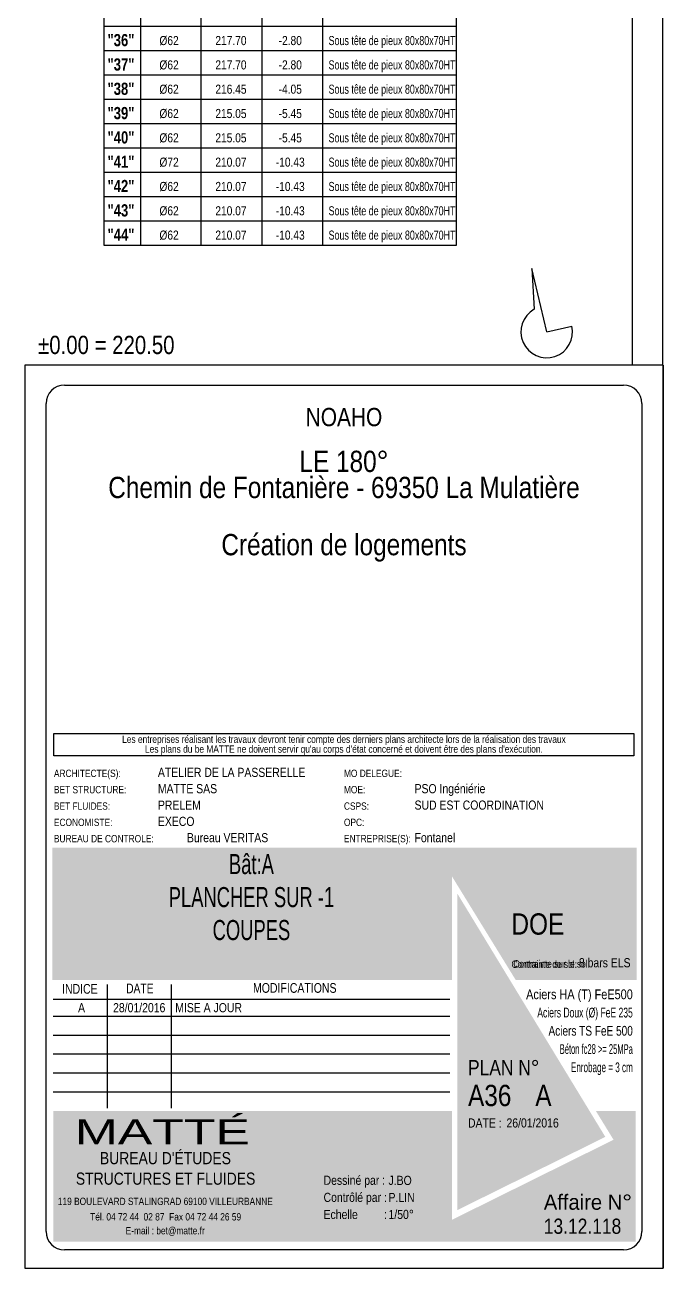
# Model space of a CAD drawing. Header units: centimetres. Extents: x 0 to 23018, y -29024 to -24812.
# Drawn here: x 21968 to 23018, y -29024 to -26980 of the extents above; entities that cross this region are included whole.
import ezdxf
from ezdxf.enums import TextEntityAlignment as Align

# ---------------------------------------------------------------- set-up
doc = ezdxf.new("R2010")
doc.units = ezdxf.units.CM
doc.header["$LTSCALE"] = 25.4
for name, color, linetype in [('01-cartouche', 7, 'Continuous'), ('01-cartouche-cage A', 7, 'Continuous'), ('01_cote_gen', 4, 'Continuous'), ('01_texte', 230, 'Continuous')]:
    doc.layers.add(name, color=color, linetype=linetype)
doc.layers.add('01_résv', color=32, linetype='Continuous', lineweight=9)
doc.styles.add('cartouche', font='ARIALN.TTF', dxfattribs={"width": 0.01})
doc.styles.add('impact', font='impact.ttf')
doc.styles.add('MATTE_TXT', font='arial.ttf')
doc.styles.add('stylemattecart', font='ARIALN.TTF')

# ---------------------------------------------------------------- blocks, each defined once
blk = doc.blocks.new('cartstruc')
at = {"layer": '01-cartouche-cage A', "linetype": 'Continuous'}
h = blk.add_hatch(color=9, dxfattribs=at)
h.dxf.hatch_style = 2
h.paths.add_polyline_path([(-43.6, 691.3), (-1004.8, 691.3), (-1004.8, 473.8), (-347.3, 473.8), (-347.3, 644.1), (-242.5, 473.8), (-43.6, 473.8)])
h.paths.add_polyline_path([(-951, 670.1), (-407.9, 670.1), (-407.9, 498.5), (-951, 498.5)], flags=24)
h.paths.add_polyline_path([(-223.9, 590.8), (-105, 590.8), (-105, 608.8), (-223.9, 608.8)], flags=24)
h.paths.add_polyline_path([(-224.7, 609.7), (-105.7, 609.7), (-105.7, 627.7), (-224.7, 627.7)], flags=24)
h.paths.add_polyline_path([(-226.3, 624.9), (-64.8, 624.9), (-64.8, 652.4), (-226.3, 652.4)], flags=24)
h.paths.add_polyline_path([(-226.3, 646.9), (-85, 646.9), (-85, 674.3), (-226.3, 674.3)], flags=24)
h = blk.add_hatch(color=1, dxfattribs=at)
h.dxf.hatch_style = 2
h.paths.add_polyline_path([(-338.4, 615.7), (-338.4, 95.5), (-95.1, 215.8)])
h.paths.add_polyline_path([(-318.9, 264.4), (-190.8, 265.4), (-191.1, 303.5), (-319.2, 302.5)], flags=24)
h.paths.add_polyline_path([(-326.5, 202.5), (-70.2, 203.9), (-70.5, 265.1), (-326.9, 263.8)], flags=9)
h = blk.add_hatch(color=8, dxfattribs=at)
h.dxf.hatch_style = 2
h.paths.add_polyline_path([(-45, 258.5), (-110.7, 258.5), (-81.6, 211.1), (-347.1, 79.6), (-347.1, 258.5), (-1003.4, 258.5), (-1003.4, 43.7), (-45, 43.7)])
h.paths.add_polyline_path([(-202.1, 89.1), (-60, 89.1), (-60, 127.9), (-202.1, 127.9)], flags=24)
h.paths.add_polyline_path([(-999.3, 201), (-637.8, 201), (-637.8, 47), (-999.3, 47)], flags=24)
h.paths.add_polyline_path([(-978.3, 193.3), (-435, 193.3), (-435, 254.8), (-978.3, 254.8)], flags=24)
h.paths.add_polyline_path([(-559.9, 135.5), (-504.8, 135.5), (-504.8, 166.4), (-559.9, 166.4)], flags=24)
h.paths.add_polyline_path([(-203.2, 50.3), (-56.6, 50.3), (-56.6, 88.6), (-203.2, 88.6)], flags=24)
h.paths.add_polyline_path([(-457.1, 55), (-402.4, 55), (-402.4, 85.9), (-457.1, 85.9)], flags=24)
h.paths.add_polyline_path([(-458.8, 92.7), (-404.1, 92.7), (-404.1, 123.6), (-458.8, 123.6)], flags=24)
h.paths.add_polyline_path([(-557.8, 55.3), (-498.9, 55.3), (-498.9, 86.2), (-557.8, 86.2)], flags=24)
h.paths.add_polyline_path([(-550.6, 93.7), (-498.3, 93.7), (-498.3, 124.6), (-550.6, 124.6)], flags=24)
h.paths.add_polyline_path([(-459.9, 172.5), (-408.3, 172.5), (-408.3, 203.4), (-459.9, 203.4)], flags=24)
h.paths.add_polyline_path([(-547.6, 175), (-500.7, 175), (-500.7, 205.9), (-547.6, 205.9)], flags=24)
h.paths.add_polyline_path([(-562.3, 213.8), (-499.3, 213.8), (-499.3, 244.7), (-562.3, 244.7)], flags=8)
h.paths.add_polyline_path([(-458.6, 213), (-411.3, 213), (-411.3, 243.9), (-458.6, 243.9)], flags=24)
h.paths.add_polyline_path([(-457.7, 133.4), (-405.4, 133.4), (-405.4, 164.4), (-457.7, 164.4)], flags=24)
for p, q in [((0, 1485), (-1050, 1485)), ((-1050, 1485), (-1050, 0)), ((0, 0), (0, 1485)), ((-1050, 0), (0, 0))]:
    blk.add_line(p, q, dxfattribs=at)
at = {"layer": '01-cartouche-cage A', "color": 7, "linetype": 'Continuous'}
for p, q in [((-985, 1452), (-65, 1452)), ((-1015, 60), (-1015, 1422)), ((-35, 1422), (-35, 292.1)), ((-35, 292.1), (-35, 60)), ((-65, 30), (-985, 30))]:
    blk.add_line(p, q, dxfattribs=at)
at = {"layer": '01-cartouche-cage A', "color": 7}
for p, q in [((-1002.2, 879.3), (-48.1, 879.3)), ((-1002.2, 842.3), (-1002.2, 879.3)), ((-48.1, 879.3), (-48.1, 842.3)), ((-48.1, 842.3), (-1002.2, 842.3))]:
    blk.add_line(p, q, dxfattribs=at)
at = {"layer": '01-cartouche-cage A', "color": 8}
for p, q in [((-914.7, 466.6), (-914.7, 263.2)), ((-809.1, 466.6), (-809.1, 263.2)), ((-1003.6, 442.3), (-351, 442.3)), ((-1003.6, 414.4), (-351, 414.4)), ((-1003.6, 383.3), (-351, 383.3)), ((-1003.6, 352.2), (-351, 352.2)), ((-1003.6, 321.1), (-351, 321.1)), ((-1003.6, 290), (-351, 290))]:
    blk.add_line(p, q, dxfattribs=at)
at = {"layer": '01-cartouche-cage A', "color": 7, "linetype": 'Continuous'}
for centre, start, end in [((-985, 1422), 90, 180), ((-65, 1422), 0, 90), ((-985, 60), 180, 270), ((-65, 60), 270, 0)]:
    blk.add_arc(centre, 30, start, end, dxfattribs=at)
at = {"layer": '01-cartouche-cage A', "color": 7, "style": 'stylemattecart'}
for s, p in [('Les entreprises réalisant les travaux devront tenir compte des derniers plans architecte lors de la réalisation des travaux', (-525.1, 869.8)), ("Les plans du be MATTE ne doivent servir qu'au corps d'état concerné et doivent être des plans d'exécution.", (-525.1, 853.7))]:
    blk.add_text(s, height=12, dxfattribs=at).set_placement(p, align=Align.MIDDLE_CENTER)
at = {"layer": '01-cartouche-cage A', "color": 8, "style": 'cartouche'}
for s, p in [('ARCHITECTE(S):', (-1002.2, 807.7)), ('MO DELEGUE:', (-525.1, 807.7)), ('BET STRUCTURE:', (-1002.2, 780.9)), ('MOE:', (-525.1, 780.9)), ('BET FLUIDES:', (-1002.2, 753.9)), ('CSPS:', (-525.1, 753.9)), ('ECONOMISTE:', (-1002.2, 727.1)), ('OPC:', (-525.1, 727.1)), ('BUREAU DE CONTROLE:', (-1002.2, 700.3)), ('ENTREPRISE(S):', (-525.1, 700.3))]:
    blk.add_text(s, height=12, dxfattribs=at).set_placement(p)
at = {"layer": '01-cartouche-cage A', "color": 7, "style": 'stylemattecart'}
for s, height, p in [('Contrainte de sol:', 12, (-249.5, 493.8)), ('Contrainte sur le sol:', 12, (-246.5, 494.4)), ('Dessiné par :', 15, (-558.6, 137)), ('Contrôlé par :', 15, (-558.6, 108.9)), ('119 BOULEVARD STALINGRAD 69100 VILLEURBANNE', 12, (-995.8, 103.8)), ('Tél. 04 72 44  02 87  Fax 04 72 44 26 59', 12, (-942.6, 78.4)), ('Echelle         :', 15, (-558.6, 80.8)), ('E-mail : bet@matte.fr', 12, (-884.2, 55.6))]:
    blk.add_text(s, height=height, dxfattribs=at).set_placement(p)
for s, height, width, p, p2 in [('INDICE', 16, 0.941138, (-988.7, 451.3), (-930.3, 451.3)), ('DATE', 16, 0.922192, (-883.4, 452), (-838.3, 452)), ('MODIFICATIONS', 16, 0.943218, (-674.7, 452.8), (-537.3, 452.8)), ('Aciers HA (T) FeE500', 16, 0.978863, (-225.4, 442.3), (-49.9, 442.3)), ('Aciers Doux (Ø) FeE 235', 16, 0.76709, (-207, 412.3), (-49.9, 412.3)), ('Aciers TS FeE 500', 16, 0.901377, (-188.6, 382.3), (-49.9, 382.3)), ('Béton fc28 >= 25MPa', 16, 0.678142, (-170.1, 352.3), (-49.9, 352.3)), ('Enrobage = 3 cm', 16, 0.726904, (-151.7, 322.3), (-49.9, 322.3)), ('Affaire N°', 25, 1.15762, (-196.3, 96), (-51.1, 96))]:
    blk.add_text(s, height=height, dxfattribs=dict(at, width=width)).set_placement(p, p2, align=Align.FIT)
at = {"layer": '01-cartouche-cage A', "color": 255, "style": 'stylemattecart'}
for s, height, p in [('PLAN N°', 25, (-321, 317.2)), ('DATE :', 15, (-321, 231.2)), ("BUREAU D'ÉTUDES", 20, (-926.6, 170.9)), ('STRUCTURES ET FLUIDES', 20, (-966.1, 137.2))]:
    blk.add_text(s, height=height, dxfattribs=at).set_placement(p)
at = {"layer": '01-cartouche-cage A', "color": 255, "style": 'stylemattecart', "width": 1.812358}
blk.add_text('MATTÉ', height=41, dxfattribs=at).set_placement((-968, 203.6), (-679.6, 203.6), align=Align.FIT)
at = {"layer": '01-cartouche-cage A', "color": 7, "style": 'stylemattecart'}
for tag, height, p in [('NOMCLIENT', 30, (-525, 1399.6)), ('ADRESSE1CLIENT', 25, (-525, 1326.7)), ('ADRESSE2CLIENT', 25, (-525, 1283.9)), ('NOMAFFAIRE1', 45, (-525.1, 1189.8)), ('NOMAFFAIRE2', 45, (-525.1, 1110.4)), ('NOMAFFAIRE3', 45, (-525.1, 1031.7)), ('ADRESSE1AFFAIRE', 20, (-525.1, 943.3)), ('ADRESSE2AFFAIRE', 20, (-525.1, 909.2)), ('INDICE-A', 15, (-959.1, 428.4)), ('DATE-A', 15, (-861.9, 428.4)), ('INDICE-B', 15, (-959.1, 400.5)), ('DATE-B', 15, (-861.9, 400.5)), ('INDICE-C', 15, (-959.1, 369.4)), ('DATE-C', 15, (-861.9, 369.4)), ('INDICE-D', 15, (-959.1, 338.3)), ('DATE-D', 15, (-861.9, 338.3)), ('INDICE-E', 15, (-959.1, 307.2)), ('DATE-E', 15, (-861.9, 307.2)), ('INDICE-F', 15, (-959.1, 276.1)), ('DATE-F', 15, (-861.9, 276.1))]:
    blk.add_attdef(tag, text='', height=height, dxfattribs=at).set_placement(p, align=Align.MIDDLE_CENTER)
for tag, height, p in [('NOMARCHI', 15, (-831.1, 803.3)), ('MODEL', 15, (-408.9, 803.3)), ('BETSTRUCTURE', 15, (-831.1, 776.5)), ('MOE', 15, (-408.9, 776.5)), ('BETFLUIDES', 15, (-831.1, 749.5)), ('CSPS', 15, (-408.9, 749.5)), ('ECONOMISTE', 15, (-831.1, 722.7)), ('OPC', 15, (-408.9, 722.7)), ('BDC', 15, (-831.1, 695.9)), ('NOMENTREPRISE', 15, (-408.9, 695.9)), ('NUMBAT', 27, (-249.5, 614.7)), ('PHASE', 35, (-249.5, 537.9)), ('CONT-SOL', 12, (-138.6, 490.2)), ('NOMDESS', 15, (-451.8, 132.3)), ('NOMING', 15, (-451.8, 104.3)), ('ECH', 15, (-451.8, 76.3)), ('NUMAFF', 25, (-196.3, 48.9))]:
    blk.add_attdef(tag, text='', height=height, dxfattribs=at).set_placement(p, align=Align.BOTTOM_LEFT)
at = {"layer": '01-cartouche-cage A', "color": 7, "style": 'stylemattecart', "width": 0.8}
for tag, p in [('TITRTEPLAN1', (-677.3, 664.6)), ('TITRTEPLAN2', (-677.3, 610.2)), ('TITRTEPLAN3', (-677.3, 556)), ('TITRTEPLAN4', (-677.3, 501.4))]:
    blk.add_attdef(tag, text='', height=33, dxfattribs=at).set_placement(p, align=Align.MIDDLE_CENTER)
at = {"layer": '01-cartouche-cage A', "color": 7, "style": 'stylemattecart'}
for tag, p in [('MODIF-A', (-802.6, 428.4)), ('MODIF-B', (-802.6, 400.5)), ('MODIF-C', (-802.6, 369.4)), ('MODIF-D', (-802.6, 338.3)), ('MODIF-E', (-802.6, 307.2)), ('MODIF-F', (-802.6, 276.1))]:
    blk.add_attdef(tag, text='', height=15, dxfattribs=at).set_placement(p, align=Align.MIDDLE_LEFT)
at = {"layer": '01-cartouche-cage A', "color": 255, "style": 'stylemattecart'}
for tag, height, p in [('N°P', 35, (-321, 256)), ('IP', 35, (-210.3, 256)), ('DATEPLAN', 15, (-257.7, 226.8))]:
    blk.add_attdef(tag, text='', height=height, dxfattribs=at).set_placement(p, align=Align.BOTTOM_LEFT)

msp = doc.modelspace()

# ---------------------------------------------------------------- linework, layer by layer
at = {"layer": '01_cote_gen'}
for p, q in [((23017.31, -27539.36), (23017.31, -24824.36)), ((23017.74, -27539.36), (23017.74, -29024.36))]:
    msp.add_line(p, q, dxfattribs=at)
at = {"layer": '01_résv'}
for p, q in [((21967.74, -27539.36), (23017.74, -27539.36)), ((23017.74, -27539.36), (23017.74, -29024.36)), ((23017.74, -29024.36), (21967.74, -29024.36))]:
    msp.add_line(p, q, dxfattribs=at)
at = {"layer": '01_texte'}
for p, q in [((22967.31, -27539.36), (22967.31, -24874.36)), ((22097.89, -26941.97), (22097.89, -26981.97)), ((22157.89, -26941.97), (22157.89, -26981.97)), ((22257.89, -26981.97), (22257.89, -26941.97)), ((22257.89, -26981.97), (22257.89, -26941.97)), ((22357.89, -26981.97), (22357.89, -26941.97)), ((22457.89, -26981.97), (22457.89, -26941.97)), ((22457.89, -26981.97), (22457.89, -26941.97)), ((22677.89, -26981.97), (22677.89, -26941.97)), ((22677.89, -26981.97), (22677.89, -26941.97)), ((22097.89, -26981.97), (22677.89, -26981.97)), ((22097.89, -26981.97), (22097.89, -27021.97)), ((22157.89, -26981.97), (22157.89, -27021.97)), ((22257.89, -27021.97), (22257.89, -26981.97)), ((22257.89, -27021.97), (22257.89, -26981.97)), ((22357.89, -27021.97), (22357.89, -26981.97)), ((22457.89, -27021.97), (22457.89, -26981.97)), ((22457.89, -27021.97), (22457.89, -26981.97)), ((22677.89, -27021.97), (22677.89, -26981.97)), ((22677.89, -27021.97), (22677.89, -26981.97)), ((22097.89, -27021.97), (22677.89, -27021.97)), ((22097.89, -27021.97), (22097.89, -27061.97)), ((22157.89, -27021.97), (22157.89, -27061.97)), ((22257.89, -27061.97), (22257.89, -27021.97)), ((22257.89, -27061.97), (22257.89, -27021.97)), ((22357.89, -27061.97), (22357.89, -27021.97)), ((22457.89, -27061.97), (22457.89, -27021.97)), ((22457.89, -27061.97), (22457.89, -27021.97)), ((22677.89, -27061.97), (22677.89, -27021.97)), ((22677.89, -27061.97), (22677.89, -27021.97)), ((22097.89, -27061.97), (22677.89, -27061.97)), ((22097.89, -27061.97), (22097.89, -27101.97)), ((22157.89, -27061.97), (22157.89, -27101.97)), ((22257.89, -27101.97), (22257.89, -27061.97)), ((22257.89, -27101.97), (22257.89, -27061.97)), ((22357.89, -27101.97), (22357.89, -27061.97)), ((22457.89, -27101.97), (22457.89, -27061.97)), ((22457.89, -27101.97), (22457.89, -27061.97)), ((22677.89, -27101.97), (22677.89, -27061.97)), ((22677.89, -27101.97), (22677.89, -27061.97)), ((22097.89, -27101.97), (22677.89, -27101.97)), ((22097.89, -27101.97), (22097.89, -27141.97)), ((22157.89, -27101.97), (22157.89, -27141.97)), ((22257.89, -27141.97), (22257.89, -27101.97)), ((22257.89, -27141.97), (22257.89, -27101.97)), ((22357.89, -27141.97), (22357.89, -27101.97)), ((22457.89, -27141.97), (22457.89, -27101.97)), ((22457.89, -27141.97), (22457.89, -27101.97)), ((22677.89, -27141.97), (22677.89, -27101.97)), ((22677.89, -27141.97), (22677.89, -27101.97)), ((22097.89, -27141.97), (22677.89, -27141.97)), ((22097.89, -27141.97), (22097.89, -27181.97)), ((22157.89, -27141.97), (22157.89, -27181.97)), ((22257.89, -27181.97), (22257.89, -27141.97)), ((22257.89, -27181.97), (22257.89, -27141.97)), ((22357.89, -27181.97), (22357.89, -27141.97)), ((22457.89, -27181.97), (22457.89, -27141.97)), ((22457.89, -27181.97), (22457.89, -27141.97)), ((22677.89, -27341.97), (22677.89, -27141.97)), ((22677.89, -27181.97), (22677.89, -27141.97)), ((22097.89, -27181.97), (22677.89, -27181.97)), ((22097.89, -27181.97), (22097.89, -27221.97)), ((22157.89, -27181.97), (22157.89, -27221.97)), ((22257.89, -27221.97), (22257.89, -27181.97)), ((22257.89, -27221.97), (22257.89, -27181.97)), ((22357.89, -27221.97), (22357.89, -27181.97)), ((22457.89, -27221.97), (22457.89, -27181.97)), ((22457.89, -27221.97), (22457.89, -27181.97)), ((22677.89, -27221.97), (22677.89, -27181.97)), ((22097.89, -27221.97), (22677.89, -27221.97)), ((22097.89, -27221.97), (22097.89, -27261.97)), ((22157.89, -27221.97), (22157.89, -27261.97)), ((22257.89, -27261.97), (22257.89, -27221.97)), ((22257.89, -27261.97), (22257.89, -27221.97)), ((22357.89, -27261.97), (22357.89, -27221.97)), ((22457.89, -27261.97), (22457.89, -27221.97)), ((22457.89, -27261.97), (22457.89, -27221.97)), ((22677.89, -27261.97), (22677.89, -27221.97)), ((22097.89, -27261.97), (22677.89, -27261.97)), ((22097.89, -27261.97), (22097.89, -27301.97)), ((22157.89, -27261.97), (22157.89, -27301.97)), ((22257.89, -27301.97), (22257.89, -27261.97)), ((22257.89, -27301.97), (22257.89, -27261.97)), ((22357.89, -27301.97), (22357.89, -27261.97)), ((22457.89, -27301.97), (22457.89, -27261.97)), ((22457.89, -27301.97), (22457.89, -27261.97)), ((22677.89, -27301.97), (22677.89, -27261.97)), ((22097.89, -27301.97), (22677.89, -27301.97)), ((22097.89, -27301.97), (22097.89, -27341.97)), ((22157.89, -27301.97), (22157.89, -27341.97)), ((22257.89, -27341.97), (22257.89, -27301.97)), ((22257.89, -27341.97), (22257.89, -27301.97)), ((22357.89, -27341.97), (22357.89, -27301.97)), ((22457.89, -27341.97), (22457.89, -27301.97)), ((22457.89, -27341.97), (22457.89, -27301.97)), ((22677.89, -27341.97), (22677.89, -27301.97)), ((22097.89, -27341.97), (22677.89, -27341.97)), ((22826.21, -27484.73), (22801.85, -27380.45)), ((22801.85, -27380.45), (22805.5, -27447.55)), ((22826.21, -27484.73), (22867.66, -27475.05))]:
    msp.add_line(p, q, dxfattribs=at)
msp.add_arc((22826.21, -27484.73), 42.56, 119.12103, 13.15202, dxfattribs=at)

# ---------------------------------------------------------------- block references
at = {"layer": '01-cartouche'}
ref = msp.add_blockref('cartstruc', (23017.74, -29024.36), dxfattribs=at)
ref.add_attrib('NOMCLIENT', 'NOAHO', dxfattribs={"color": 7, "height": 30, "style": 'stylemattecart'}).set_placement((22492.73, -27624.74), align=Align.MIDDLE_CENTER)
ref.add_attrib('ADRESSE1CLIENT', 'LE 180°', dxfattribs={"layer": '01-cartouche-cage A', "color": 7, "height": 35, "style": 'stylemattecart'}).set_placement((22492.72, -27697.66), align=Align.MIDDLE_CENTER)
ref.add_attrib('ADRESSE2CLIENT', 'Chemin de Fontanière - 69350 La Mulatière', dxfattribs={"layer": '01-cartouche-cage A', "color": 7, "height": 35, "style": 'stylemattecart'}).set_placement((22492.71, -27740.5), align=Align.MIDDLE_CENTER)
ref.add_attrib('NOMAFFAIRE1', 'Création de logements', dxfattribs={"layer": '01-cartouche-cage A', "color": 7, "height": 35, "style": 'stylemattecart'}).set_placement((22492.69, -27834.52), align=Align.MIDDLE_CENTER)
ref.add_attrib('NOMARCHI', 'ATELIER DE LA PASSERELLE', dxfattribs={"layer": '01-cartouche-cage A', "color": 7, "height": 15, "style": 'stylemattecart'}).set_placement((22186.61, -28221.06), align=Align.BOTTOM_LEFT)
ref.add_attrib('BETSTRUCTURE', 'MATTE SAS', dxfattribs={"layer": '01-cartouche-cage A', "color": 7, "height": 15, "style": 'stylemattecart'}).set_placement((22186.61, -28247.83), align=Align.BOTTOM_LEFT)
ref.add_attrib('BETFLUIDES', 'PRELEM', dxfattribs={"layer": '01-cartouche-cage A', "color": 7, "height": 15, "style": 'stylemattecart'}).set_placement((22186.61, -28274.88), align=Align.BOTTOM_LEFT)
ref.add_attrib('ECONOMISTE', 'EXECO', dxfattribs={"layer": '01-cartouche-cage A', "color": 7, "height": 15, "style": 'stylemattecart'}).set_placement((22186.61, -28301.66), align=Align.BOTTOM_LEFT)
ref.add_attrib('BDC', '          Bureau VERITAS', dxfattribs={"layer": '01-cartouche-cage A', "color": 7, "height": 15, "style": 'stylemattecart'}).set_placement((22186.61, -28328.43), align=Align.BOTTOM_LEFT)
ref.add_attrib('MOE', 'PSO Ingéniérie', dxfattribs={"layer": '01-cartouche-cage A', "color": 7, "height": 15, "style": 'stylemattecart'}).set_placement((22608.8, -28247.83), align=Align.BOTTOM_LEFT)
ref.add_attrib('CSPS', 'SUD EST COORDINATION', dxfattribs={"layer": '01-cartouche-cage A', "color": 7, "height": 15, "style": 'stylemattecart'}).set_placement((22608.8, -28274.88), align=Align.BOTTOM_LEFT)
ref.add_attrib('NOMENTREPRISE', 'Fontanel ', dxfattribs={"layer": '01-cartouche-cage A', "color": 7, "height": 15, "style": 'stylemattecart'}).set_placement((22608.8, -28328.43), align=Align.BOTTOM_LEFT)
ref.add_attrib('TITRTEPLAN1', 'Bât:A', dxfattribs={"layer": '01-cartouche-cage A', "color": 7, "height": 33, "style": 'stylemattecart', "width": 0.8}).set_placement((22340.46, -28359.81), align=Align.MIDDLE_CENTER)
ref.add_attrib('TITRTEPLAN2', 'PLANCHER SUR -1', dxfattribs={"layer": '01-cartouche-cage A', "color": 7, "height": 33, "style": 'stylemattecart', "width": 0.8}).set_placement((22340.46, -28414.2), align=Align.MIDDLE_CENTER)
ref.add_attrib('TITRTEPLAN3', 'COUPES', dxfattribs={"layer": '01-cartouche-cage A', "color": 7, "height": 33, "style": 'stylemattecart', "width": 0.8}).set_placement((22340.46, -28468.36), align=Align.MIDDLE_CENTER)
ref.add_attrib('PHASE', 'DOE', dxfattribs={"layer": '01-cartouche-cage A', "color": 7, "height": 35, "style": 'stylemattecart'}).set_placement((22768.2, -28486.42), align=Align.BOTTOM_LEFT)
ref.add_attrib('CONT-SOL', '8 bars ELS', dxfattribs={"layer": '01-cartouche-cage A', "color": 7, "height": 15, "style": 'stylemattecart'}).set_placement((22879.12, -28534.13), align=Align.BOTTOM_LEFT)
ref.add_attrib('INDICE-A', ' A', dxfattribs={"layer": '01-cartouche-cage A', "color": 7, "height": 15, "style": 'stylemattecart'}).set_placement((22058.62, -28595.99), align=Align.MIDDLE_CENTER)
ref.add_attrib('DATE-A', '28/01/2016', dxfattribs={"layer": '01-cartouche-cage A', "color": 7, "height": 15, "style": 'stylemattecart'}).set_placement((22155.87, -28595.99), align=Align.MIDDLE_CENTER)
ref.add_attrib('MODIF-A', 'MISE A JOUR', dxfattribs={"layer": '01-cartouche-cage A', "color": 7, "height": 15, "style": 'stylemattecart'}).set_placement((22215.11, -28595.99), align=Align.MIDDLE_LEFT)
ref.add_attrib('N°P', 'A36', dxfattribs={"layer": '01-cartouche-cage A', "color": 255, "height": 35, "style": 'stylemattecart'}).set_placement((22696.78, -28768.41), align=Align.BOTTOM_LEFT)
ref.add_attrib('IP', 'A', dxfattribs={"layer": '01-cartouche-cage A', "color": 255, "height": 35, "style": 'stylemattecart'}).set_placement((22807.41, -28768.41), align=Align.BOTTOM_LEFT)
ref.add_attrib('DATEPLAN', '26/01/2016', dxfattribs={"layer": '01-cartouche-cage A', "color": 255, "height": 15, "style": 'stylemattecart'}).set_placement((22760.02, -28797.53), align=Align.BOTTOM_LEFT)
ref.add_attrib('NOMDESS', 'J.BO', dxfattribs={"layer": '01-cartouche-cage A', "color": 7, "height": 15, "style": 'stylemattecart'}).set_placement((22565.95, -28892.06), align=Align.BOTTOM_LEFT)
ref.add_attrib('NOMING', 'P.LIN', dxfattribs={"layer": '01-cartouche-cage A', "color": 7, "height": 15, "style": 'stylemattecart'}).set_placement((22565.95, -28920.1), align=Align.BOTTOM_LEFT)
ref.add_attrib('ECH', '1/50° ', dxfattribs={"layer": '01-cartouche-cage A', "color": 7, "height": 15, "style": 'stylemattecart'}).set_placement((22565.95, -28948.02), align=Align.BOTTOM_LEFT)
ref.add_attrib('NUMAFF', '13.12.118', dxfattribs={"layer": '01-cartouche-cage A', "color": 7, "height": 25, "style": 'stylemattecart'}).set_placement((22821.41, -28975.45), align=Align.BOTTOM_LEFT)

# ---------------------------------------------------------------- texts
at = {"layer": '01_texte', "style": 'impact'}
for s, p in [('"36"', (22125.88, -27020.83)), ('"37"', (22125.88, -27060.83)), ('"38"', (22125.88, -27100.83)), ('"39"', (22125.88, -27140.83)), ('"40"', (22125.88, -27180.83)), ('"41"', (22125.88, -27220.83)), ('"42"', (22125.88, -27260.83)), ('"43"', (22125.88, -27300.83)), ('"44"', (22125.88, -27340.83))]:
    msp.add_text(s, height=20, rotation=0, dxfattribs=at).set_placement(p, align=Align.BOTTOM_CENTER)
at = {"layer": '01_texte', "style": 'MATTE_TXT', "width": 0.8}
for s, height, p in [('%%C62', 15, (22204.94, -27017.54)), ('217.70', 15, (22306.75, -27017.54)), ('-2.80', 15, (22404.33, -27017.54)), ('%%C62', 15, (22204.94, -27057.54)), ('217.70', 15, (22306.75, -27057.54)), ('-2.80', 15, (22404.33, -27057.54)), ('%%C62', 15, (22204.94, -27097.54)), ('216.45', 15, (22306.75, -27097.54)), ('-4.05', 15, (22404.33, -27097.54)), ('%%C62', 15, (22204.94, -27137.54)), ('215.05', 15, (22306.75, -27137.54)), ('-5.45', 15, (22404.33, -27137.54)), ('%%C62', 15, (22204.94, -27177.54)), ('215.05', 15, (22306.75, -27177.54)), ('-5.45', 15, (22404.33, -27177.54)), ('%%C72', 15, (22204.94, -27217.54)), ('210.07', 15, (22306.75, -27217.54)), ('-10.43', 15, (22404.33, -27217.54)), ('%%C62', 15, (22204.94, -27257.54)), ('210.07', 15, (22306.75, -27257.54)), ('-10.43', 15, (22404.33, -27257.54)), ('%%C62', 15, (22204.94, -27297.54)), ('210.07', 15, (22306.75, -27297.54)), ('-10.43', 15, (22404.33, -27297.54)), ('%%C62', 15, (22204.94, -27337.54)), ('210.07', 15, (22306.75, -27337.54)), ('-10.43', 15, (22404.33, -27337.54)), ('%%P0.00 = 220.50', 30, (22101.74, -27530.11))]:
    msp.add_text(s, height=height, dxfattribs=at).set_placement(p, align=Align.BOTTOM_CENTER)
at = {"layer": '01_texte', "style": 'MATTE_TXT', "width": 0.7}
for p in [(22467.38, -27017.54), (22467.38, -27057.54), (22467.38, -27097.54), (22467.38, -27137.54), (22467.38, -27177.54), (22467.38, -27217.54), (22467.38, -27257.54), (22467.38, -27297.54), (22467.38, -27337.54)]:
    msp.add_text('Sous tête de pieux 80x80x70HT', height=15, dxfattribs=at).set_placement(p, align=Align.BOTTOM_LEFT)

doc.saveas('drawing.dxf')
